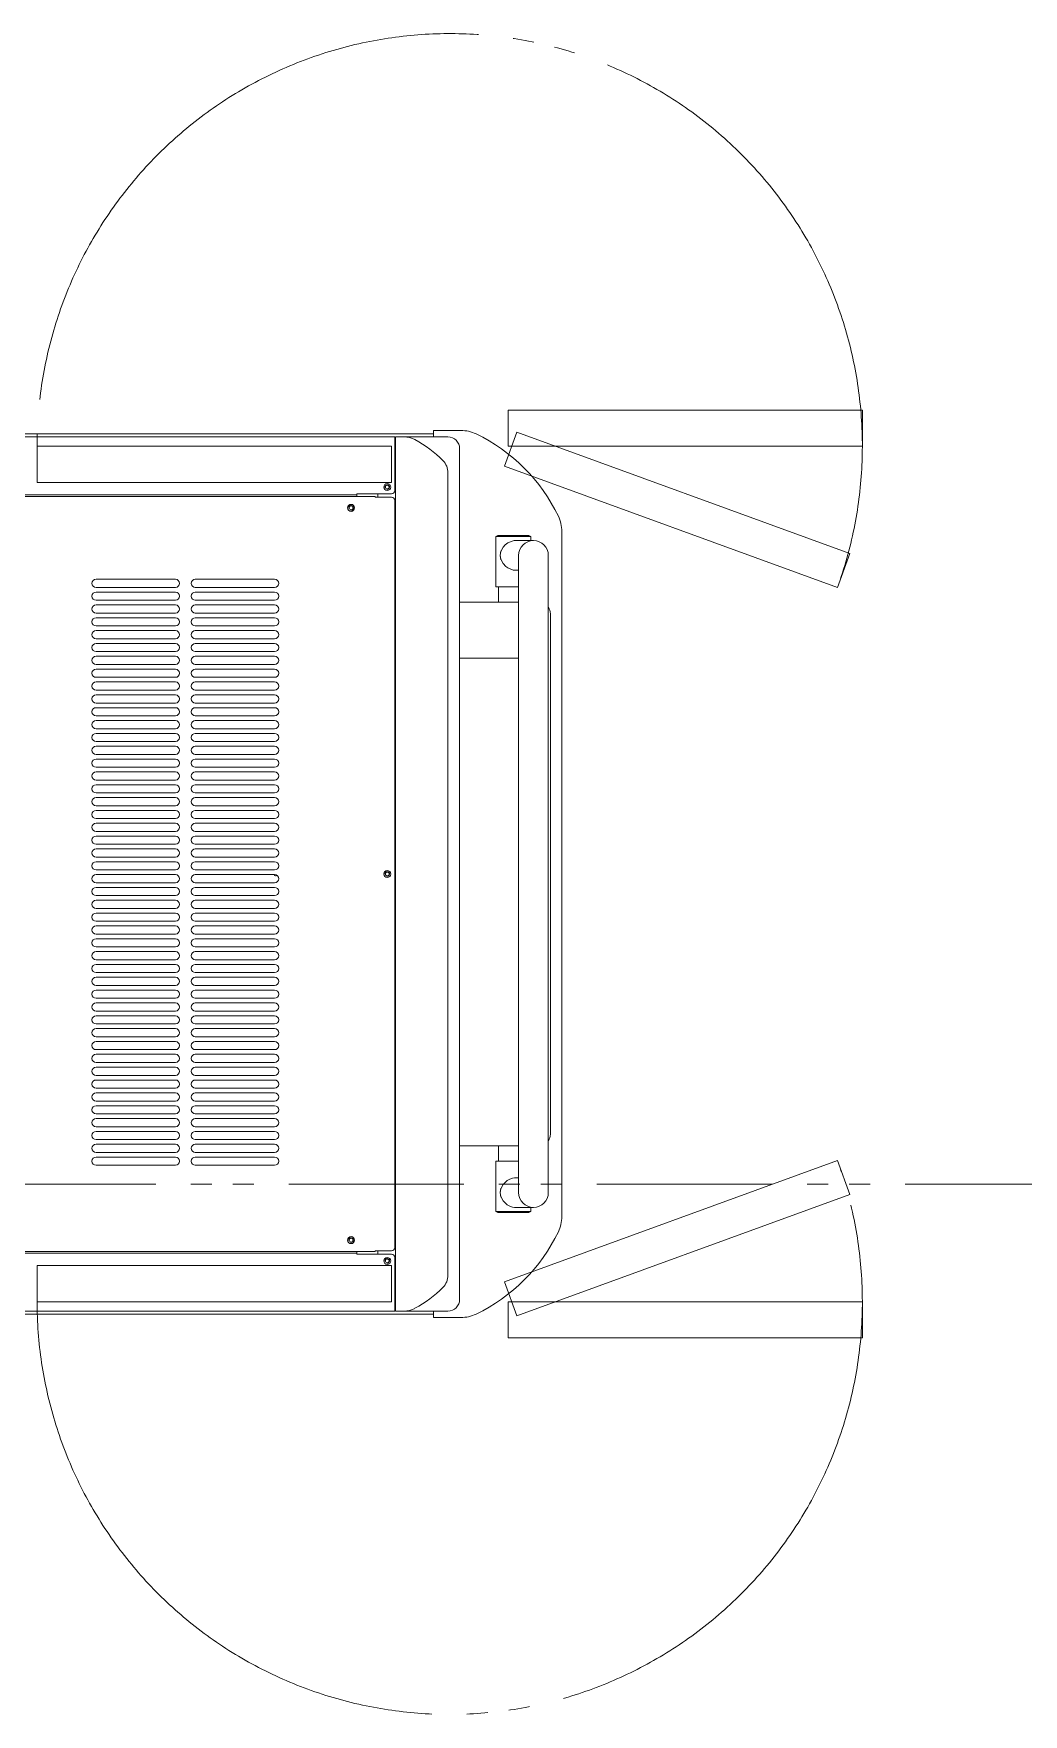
# Model space of a CAD drawing. Units: millimetres at full size. Extents: x -12803 to 120774, y -9413 to 101127.
# Drawn here: x 107143 to 107991, y 11097 to 12537 of the extents above; entities that cross this region are included whole.
import ezdxf

# ---------------------------------------------------------------- set-up
doc = ezdxf.new("R2010")
doc.units = ezdxf.units.MM
doc.header["$LTSCALE"] = 30
doc.linetypes.add('DOUBLE_CHAIN1', pattern=[8.8, 5, -1, 0.6, -0.6, 0.6, -1])
doc.linetypes.add('LONG_DOUBLE_CHAIN', pattern=[21.8, 18, -1, 0.6, -0.6, 0.6, -1])
doc.layers.add('0-0_NoName', color=7, linetype='Continuous')
doc.layers.add('2-0_通芯', color=7, linetype='DOUBLE_CHAIN1', lineweight=15)
doc.layers.add('3-3_AIHO30-厨房機器', color=7, linetype='Continuous', lineweight=15)

# ---------------------------------------------------------------- blocks, each defined once
blk = doc.blocks.new('グループ部品-732')
at = {"layer": '2-0_通芯'}
blk.add_line((74361.66, 11551.41), (120774.36, 11551.41), dxfattribs=at)
at = {"layer": '3-3_AIHO30-厨房機器', "linetype": 'LONG_DOUBLE_CHAIN'}
for p, q in [((107549.54, 12214.52), (107549.54, 12183.52)), ((107853.04, 12214.52), (107549.54, 12214.52)), ((107853.04, 12214.52), (107853.04, 12183.52)), ((107146.04, 12183.52), (107449.54, 12183.52)), ((107146.04, 12152.52), (107146.04, 12183.52)), ((107449.54, 12152.52), (107449.54, 12183.52)), ((107557.12, 12195.55), (107546.52, 12166.42)), ((107853.04, 12183.52), (107549.54, 12183.52)), ((107842.32, 12091.75), (107557.12, 12195.55)), ((107831.72, 12062.62), (107546.52, 12166.42)), ((107146.04, 12152.52), (107449.54, 12152.52)), ((107842.32, 12091.75), (107831.72, 12062.62)), ((107831.72, 11571.43), (107546.52, 11467.62)), ((107842.32, 11542.3), (107831.72, 11571.43)), ((107842.32, 11542.3), (107557.12, 11438.49)), ((107146.04, 11481.52), (107449.54, 11481.52)), ((107146.04, 11481.52), (107146.04, 11450.52)), ((107449.54, 11481.52), (107449.54, 11450.52)), ((107557.12, 11438.49), (107546.52, 11467.62)), ((107146.04, 11450.52), (107449.54, 11450.52)), ((107549.54, 11419.52), (107549.54, 11450.52)), ((107853.04, 11450.52), (107549.54, 11450.52)), ((107853.04, 11419.52), (107853.04, 11450.52)), ((107853.04, 11419.52), (107549.54, 11419.52))]:
    blk.add_line(p, q, dxfattribs=at)
at = {"layer": '3-3_AIHO30-厨房機器'}
for p, q in [((107485.54, 12197.02), (107509.12, 12197.02)), ((107485.54, 12191.52), (107485.54, 12197.02)), ((107485.54, 12194.02), (106308.04, 12194.02)), ((107452.54, 12191.52), (106308.54, 12191.52)), ((107452.54, 12145.72), (107452.54, 12191.52)), ((107452.54, 12191.02), (107453.04, 12191.02)), ((107452.54, 12190.52), (107453.04, 12190.52)), ((107453.04, 12191.52), (107498.04, 12191.52)), ((107453.04, 11442.52), (107453.04, 12191.52)), ((107508.04, 11452.52), (107508.04, 12181.52)), ((107498.04, 12160.67), (107498.04, 11473.38)), ((106325.54, 12140.52), (107435.54, 12140.52)), ((107420.04, 12141.92), (106341.04, 12141.92)), ((107449.54, 12142.72), (107420.04, 12142.72)), ((107420.04, 12140.52), (107420.04, 12142.72)), ((107435.54, 12140.52), (107435.54, 12139.92)), ((107449.54, 12139.92), (107435.54, 12139.92)), ((107438.04, 12139.92), (107438.04, 12142.72)), ((107452.54, 12136.92), (107452.54, 11497.12)), ((107453.04, 12125.77), (107452.54, 12125.77)), ((107595.54, 12110.61), (107595.54, 11523.44)), ((107453.04, 12105.77), (107452.54, 12105.77)), ((107538.94, 12063.02), (107538.94, 12106.04)), ((107539.17, 12106.04), (107568.94, 12106.04)), ((107540.64, 12107.02), (107567.24, 12107.02)), ((107554.86, 12102.71), (107555.33, 12102.72)), ((107571.3, 12102.72), (107555.33, 12102.72)), ((107556.56, 12102.76), (107555.87, 12102.81)), ((107567.24, 12107.02), (107568.94, 12106.04)), ((107568.94, 12102.72), (107568.94, 12106.04)), ((107558.6, 11544.02), (107558.6, 12090.02)), ((107584, 11544.02), (107584, 12090.02)), ((107264.54, 12069.52), (107196.54, 12069.52)), ((107349.54, 12069.52), (107281.54, 12069.52)), ((107555.33, 12077.32), (107554.86, 12077.33)), ((107558.6, 12077.32), (107555.33, 12077.32)), ((107555.87, 12077.23), (107556.56, 12077.28)), ((107196.54, 12062.52), (107264.54, 12062.52)), ((107264.54, 12058.52), (107196.54, 12058.52)), ((107281.54, 12062.52), (107349.54, 12062.52)), ((107349.54, 12058.52), (107281.54, 12058.52)), ((107538.94, 12063.02), (107558.6, 12063.02)), ((107541.44, 12050.02), (107541.44, 12063.02)), ((107196.54, 12051.52), (107264.54, 12051.52)), ((107264.54, 12047.52), (107196.54, 12047.52)), ((107196.54, 12040.52), (107264.54, 12040.52)), ((107281.54, 12051.52), (107349.54, 12051.52)), ((107349.54, 12047.52), (107281.54, 12047.52)), ((107281.54, 12040.52), (107349.54, 12040.52)), ((107508.04, 12050.02), (107558.6, 12050.02)), ((107585.74, 12040.02), (107585.74, 11594.02)), ((107264.54, 12036.52), (107196.54, 12036.52)), ((107196.54, 12029.52), (107264.54, 12029.52)), ((107264.54, 12025.52), (107196.54, 12025.52)), ((107349.54, 12036.52), (107281.54, 12036.52)), ((107281.54, 12029.52), (107349.54, 12029.52)), ((107349.54, 12025.52), (107281.54, 12025.52)), ((107196.54, 12018.52), (107264.54, 12018.52)), ((107264.54, 12014.52), (107196.54, 12014.52)), ((107281.54, 12018.52), (107349.54, 12018.52)), ((107349.54, 12014.52), (107281.54, 12014.52)), ((107196.54, 12007.52), (107264.54, 12007.52)), ((107264.54, 12003.52), (107196.54, 12003.52)), ((107196.54, 11996.52), (107264.54, 11996.52)), ((107281.54, 12007.52), (107349.54, 12007.52)), ((107349.54, 12003.52), (107281.54, 12003.52)), ((107281.54, 11996.52), (107349.54, 11996.52)), ((107558.6, 12002.02), (107508.04, 12002.02)), ((107264.54, 11992.52), (107196.54, 11992.52)), ((107196.54, 11985.52), (107264.54, 11985.52)), ((107264.54, 11981.52), (107196.54, 11981.52)), ((107349.54, 11992.52), (107281.54, 11992.52)), ((107281.54, 11985.52), (107349.54, 11985.52)), ((107349.54, 11981.52), (107281.54, 11981.52)), ((107196.54, 11974.52), (107264.54, 11974.52)), ((107264.54, 11970.52), (107196.54, 11970.52)), ((107281.54, 11974.52), (107349.54, 11974.52)), ((107349.54, 11970.52), (107281.54, 11970.52)), ((107196.54, 11963.52), (107264.54, 11963.52)), ((107264.54, 11959.52), (107196.54, 11959.52)), ((107196.54, 11952.52), (107264.54, 11952.52)), ((107281.54, 11963.52), (107349.54, 11963.52)), ((107349.54, 11959.52), (107281.54, 11959.52)), ((107281.54, 11952.52), (107349.54, 11952.52)), ((107264.54, 11948.52), (107196.54, 11948.52)), ((107196.54, 11941.52), (107264.54, 11941.52)), ((107349.54, 11948.52), (107281.54, 11948.52)), ((107281.54, 11941.52), (107349.54, 11941.52)), ((107264.54, 11937.52), (107196.54, 11937.52)), ((107196.54, 11930.52), (107264.54, 11930.52)), ((107264.54, 11926.52), (107196.54, 11926.52)), ((107349.54, 11937.52), (107281.54, 11937.52)), ((107281.54, 11930.52), (107349.54, 11930.52)), ((107349.54, 11926.52), (107281.54, 11926.52)), ((107196.54, 11919.52), (107264.54, 11919.52)), ((107264.54, 11915.52), (107196.54, 11915.52)), ((107281.54, 11919.52), (107349.54, 11919.52)), ((107349.54, 11915.52), (107281.54, 11915.52)), ((107196.54, 11908.52), (107264.54, 11908.52)), ((107264.54, 11904.52), (107196.54, 11904.52)), ((107196.54, 11897.52), (107264.54, 11897.52)), ((107281.54, 11908.52), (107349.54, 11908.52)), ((107349.54, 11904.52), (107281.54, 11904.52)), ((107281.54, 11897.52), (107349.54, 11897.52)), ((107264.54, 11893.52), (107196.54, 11893.52)), ((107196.54, 11886.52), (107264.54, 11886.52)), ((107264.54, 11882.52), (107196.54, 11882.52)), ((107349.54, 11893.52), (107281.54, 11893.52)), ((107281.54, 11886.52), (107349.54, 11886.52)), ((107349.54, 11882.52), (107281.54, 11882.52)), ((107196.54, 11875.52), (107264.54, 11875.52)), ((107264.54, 11871.52), (107196.54, 11871.52)), ((107281.54, 11875.52), (107349.54, 11875.52)), ((107349.54, 11871.52), (107281.54, 11871.52)), ((107196.54, 11864.52), (107264.54, 11864.52)), ((107264.54, 11860.52), (107196.54, 11860.52)), ((107196.54, 11853.52), (107264.54, 11853.52)), ((107281.54, 11864.52), (107349.54, 11864.52)), ((107349.54, 11860.52), (107281.54, 11860.52)), ((107281.54, 11853.52), (107349.54, 11853.52)), ((107264.54, 11849.52), (107196.54, 11849.52)), ((107196.54, 11842.52), (107264.54, 11842.52)), ((107264.54, 11838.52), (107196.54, 11838.52)), ((107349.54, 11849.52), (107281.54, 11849.52)), ((107281.54, 11842.52), (107349.54, 11842.52)), ((107349.54, 11838.52), (107281.54, 11838.52)), ((107196.54, 11831.52), (107264.54, 11831.52)), ((107264.54, 11827.52), (107196.54, 11827.52)), ((107281.54, 11831.52), (107349.54, 11831.52)), ((107349.54, 11827.52), (107281.54, 11827.52)), ((107196.54, 11820.52), (107264.54, 11820.52)), ((107264.54, 11816.52), (107196.54, 11816.52)), ((107196.54, 11809.52), (107264.54, 11809.52)), ((107281.54, 11820.52), (107349.54, 11820.52)), ((107349.54, 11816.52), (107281.54, 11816.52)), ((107281.54, 11809.52), (107349.54, 11809.52)), ((107264.54, 11805.52), (107196.54, 11805.52)), ((107196.54, 11798.52), (107264.54, 11798.52)), ((107264.54, 11794.52), (107196.54, 11794.52)), ((107349.54, 11805.52), (107281.54, 11805.52)), ((107281.54, 11798.52), (107349.54, 11798.52)), ((107349.54, 11794.52), (107281.54, 11794.52)), ((107196.54, 11787.52), (107264.54, 11787.52)), ((107264.54, 11783.52), (107196.54, 11783.52)), ((107281.54, 11787.52), (107349.54, 11787.52)), ((107349.54, 11783.52), (107281.54, 11783.52)), ((107196.54, 11776.52), (107264.54, 11776.52)), ((107264.54, 11772.52), (107196.54, 11772.52)), ((107196.54, 11765.52), (107264.54, 11765.52)), ((107281.54, 11776.52), (107349.54, 11776.52)), ((107349.54, 11772.52), (107281.54, 11772.52)), ((107281.54, 11765.52), (107349.54, 11765.52)), ((107264.54, 11761.52), (107196.54, 11761.52)), ((107196.54, 11754.52), (107264.54, 11754.52)), ((107264.54, 11750.52), (107196.54, 11750.52)), ((107349.54, 11761.52), (107281.54, 11761.52)), ((107281.54, 11754.52), (107349.54, 11754.52)), ((107349.54, 11750.52), (107281.54, 11750.52)), ((107196.54, 11743.52), (107264.54, 11743.52)), ((107264.54, 11739.52), (107196.54, 11739.52)), ((107281.54, 11743.52), (107349.54, 11743.52)), ((107349.54, 11739.52), (107281.54, 11739.52)), ((107196.54, 11732.52), (107264.54, 11732.52)), ((107264.54, 11728.52), (107196.54, 11728.52)), ((107281.54, 11732.52), (107349.54, 11732.52)), ((107349.54, 11728.52), (107281.54, 11728.52)), ((107196.54, 11721.52), (107264.54, 11721.52)), ((107264.54, 11717.52), (107196.54, 11717.52)), ((107196.54, 11710.52), (107264.54, 11710.52)), ((107281.54, 11721.52), (107349.54, 11721.52)), ((107349.54, 11717.52), (107281.54, 11717.52)), ((107281.54, 11710.52), (107349.54, 11710.52)), ((107264.54, 11706.52), (107196.54, 11706.52)), ((107196.54, 11699.52), (107264.54, 11699.52)), ((107264.54, 11695.52), (107196.54, 11695.52)), ((107349.54, 11706.52), (107281.54, 11706.52)), ((107281.54, 11699.52), (107349.54, 11699.52)), ((107349.54, 11695.52), (107281.54, 11695.52)), ((107196.54, 11688.52), (107264.54, 11688.52)), ((107264.54, 11684.52), (107196.54, 11684.52)), ((107281.54, 11688.52), (107349.54, 11688.52)), ((107349.54, 11684.52), (107281.54, 11684.52)), ((107196.54, 11677.52), (107264.54, 11677.52)), ((107264.54, 11673.52), (107196.54, 11673.52)), ((107196.54, 11666.52), (107264.54, 11666.52)), ((107281.54, 11677.52), (107349.54, 11677.52)), ((107349.54, 11673.52), (107281.54, 11673.52)), ((107281.54, 11666.52), (107349.54, 11666.52)), ((107264.54, 11662.52), (107196.54, 11662.52)), ((107196.54, 11655.52), (107264.54, 11655.52)), ((107264.54, 11651.52), (107196.54, 11651.52)), ((107349.54, 11662.52), (107281.54, 11662.52)), ((107281.54, 11655.52), (107349.54, 11655.52)), ((107349.54, 11651.52), (107281.54, 11651.52)), ((107196.54, 11644.52), (107264.54, 11644.52)), ((107264.54, 11640.52), (107196.54, 11640.52)), ((107281.54, 11644.52), (107349.54, 11644.52)), ((107349.54, 11640.52), (107281.54, 11640.52)), ((107196.54, 11633.52), (107264.54, 11633.52)), ((107264.54, 11629.52), (107196.54, 11629.52)), ((107196.54, 11622.52), (107264.54, 11622.52)), ((107281.54, 11633.52), (107349.54, 11633.52)), ((107349.54, 11629.52), (107281.54, 11629.52)), ((107281.54, 11622.52), (107349.54, 11622.52)), ((107264.54, 11618.52), (107196.54, 11618.52)), ((107196.54, 11611.52), (107264.54, 11611.52)), ((107264.54, 11607.52), (107196.54, 11607.52)), ((107349.54, 11618.52), (107281.54, 11618.52)), ((107281.54, 11611.52), (107349.54, 11611.52)), ((107349.54, 11607.52), (107281.54, 11607.52)), ((107196.54, 11600.52), (107264.54, 11600.52)), ((107264.54, 11596.52), (107196.54, 11596.52)), ((107281.54, 11600.52), (107349.54, 11600.52)), ((107349.54, 11596.52), (107281.54, 11596.52)), ((107196.54, 11589.52), (107264.54, 11589.52)), ((107264.54, 11585.52), (107196.54, 11585.52)), ((107196.54, 11578.52), (107264.54, 11578.52)), ((107281.54, 11589.52), (107349.54, 11589.52)), ((107349.54, 11585.52), (107281.54, 11585.52)), ((107281.54, 11578.52), (107349.54, 11578.52)), ((107558.6, 11584.02), (107508.04, 11584.02)), ((107541.44, 11584.02), (107541.44, 11571.02)), ((107264.54, 11574.52), (107196.54, 11574.52)), ((107196.54, 11567.52), (107264.54, 11567.52)), ((107349.54, 11574.52), (107281.54, 11574.52)), ((107281.54, 11567.52), (107349.54, 11567.52)), ((107538.94, 11571.02), (107558.6, 11571.02)), ((107538.94, 11571.02), (107538.94, 11528)), ((107555.33, 11556.72), (107554.9, 11556.72)), ((107555.33, 11556.72), (107558.6, 11556.72)), ((107556.56, 11556.76), (107555.85, 11556.81)), ((107453.04, 11528.27), (107452.54, 11528.27)), ((107568.94, 11528), (107538.94, 11528)), ((107540.64, 11527.02), (107538.94, 11528)), ((107567.24, 11527.02), (107540.64, 11527.02)), ((107554.9, 11531.33), (107555.33, 11531.32)), ((107555.33, 11531.32), (107571.3, 11531.32)), ((107555.85, 11531.23), (107556.56, 11531.28)), ((107567.24, 11527.02), (107568.94, 11528)), ((107568.94, 11531.32), (107568.94, 11528)), ((107453.04, 11508.27), (107452.54, 11508.27)), ((106325.54, 11493.52), (107435.54, 11493.52)), ((106341.04, 11492.12), (107420.04, 11492.12)), ((107420.04, 11493.52), (107420.04, 11491.32)), ((107449.54, 11491.32), (107420.04, 11491.32)), ((107449.54, 11494.12), (107435.54, 11494.12)), ((107435.54, 11493.52), (107435.54, 11494.12)), ((107438.04, 11491.32), (107438.04, 11494.12)), ((107452.54, 11488.32), (107452.54, 11442.52)), ((106308.54, 11442.52), (107452.54, 11442.52)), ((106762.54, 11440.02), (107485.54, 11440.02)), ((107453.04, 11443.52), (107452.54, 11443.52)), ((107452.54, 11443.02), (107453.04, 11443.02)), ((107453.04, 11442.52), (107498.04, 11442.52)), ((107485.54, 11437.02), (107485.54, 11442.52)), ((107509.12, 11437.02), (107485.54, 11437.02))]:
    blk.add_line(p, q, dxfattribs=at)
for points in [[(107540.64, 12107.02), (107538.94, 12106.04), (107539.17, 12106.04)], [(107542.83, 12090.22), (107543.23, 12093.32), (107545.22, 12097.05), (107547.14, 12099.11), (107549.41, 12100.78), (107554, 12102.57), (107558.09, 12102.72)], [(107543.38, 12086.26), (107542.82, 12090.02), (107543.38, 12093.79)], [(107558.09, 12077.32), (107554, 12077.47), (107549.41, 12079.27), (107547.63, 12080.52), (107545.22, 12083), (107543.23, 12086.73), (107542.83, 12089.83)], [(107542.83, 11544.22), (107543.23, 11547.33), (107545.25, 11551.09), (107548.84, 11554.41), (107550.92, 11555.57), (107553.33, 11556.42), (107558.03, 11556.73)], [(107543.38, 11547.78), (107542.82, 11544.02), (107543.38, 11540.26)], [(107558.03, 11531.31), (107553.34, 11531.63), (107551.7, 11532.15), (107548.84, 11533.63), (107545.25, 11536.96), (107543.23, 11540.72), (107542.83, 11543.83)]]:
    blk.add_lwpolyline(points, dxfattribs=at)
for centre, radius in [((107446.04, 12148.52), 3), ((107446.04, 12148.52), 1.6), ((107415.04, 12130.72), 3), ((107415.04, 12130.72), 1.6), ((107446.04, 11817.02), 3), ((107446.04, 11817.02), 1.6), ((107415.04, 11503.32), 3), ((107415.04, 11503.32), 1.6), ((107446.04, 11485.52), 3), ((107446.04, 11485.52), 1.6)]:
    blk.add_circle(centre, radius, dxfattribs=at)
at = {"layer": '3-3_AIHO30-厨房機器', "linetype": 'LONG_DOUBLE_CHAIN'}
for centre, start, end in [((107499.54, 12183.52), 340, 180), ((107499.54, 11450.52), 180, 20)]:
    blk.add_arc(centre, 353.5, start, end, dxfattribs=at)
at = {"layer": '3-3_AIHO30-厨房機器'}
for centre, radius, start, end in [((107509.12, 12167.02), 30, 64.41604, 90), ((107460.3, 12171.52), 20, 61.76739, 90), ((107422.46, 12101.04), 100, 44.54657, 61.76742), ((107498.04, 12181.52), 10, 0, 90), ((107457.3, 12058.79), 150, 25.58396, 64.41604), ((107483.04, 12160.67), 15, 0, 44.54657), ((107446.04, 12148.52), 2, 255, 195), ((107449.54, 12145.72), 3, 270, 0), ((107449.54, 12136.92), 3, 0, 90), ((107415.04, 12130.72), 2, 255, 195), ((107565.54, 12110.61), 30, 0, 25.58396), ((107571.3, 12090.02), 12.7, 0, 180), ((107196.54, 12066.02), 3.5, 90, 270), ((107264.54, 12066.02), 3.5, 270, 90), ((107281.54, 12066.02), 3.5, 90, 270), ((107349.54, 12066.02), 3.5, 270, 90), ((107196.54, 12055.02), 3.5, 90, 270), ((107264.54, 12055.02), 3.5, 270, 90), ((107281.54, 12055.02), 3.5, 90, 270), ((107349.54, 12055.02), 3.5, 270, 90), ((107196.54, 12044.02), 3.5, 90, 270), ((107264.54, 12044.02), 3.5, 270, 90), ((107281.54, 12044.02), 3.5, 90, 270), ((107349.54, 12044.02), 3.5, 270, 90), ((107575.74, 12040.02), 10, 0, 34.14817), ((107196.54, 12033.02), 3.5, 90, 270), ((107196.54, 12022.02), 3.5, 90, 270), ((107264.54, 12033.02), 3.5, 270, 90), ((107264.54, 12022.02), 3.5, 270, 90), ((107281.54, 12033.02), 3.5, 90, 270), ((107281.54, 12022.02), 3.5, 90, 270), ((107349.54, 12033.02), 3.5, 270, 90), ((107349.54, 12022.02), 3.5, 270, 90), ((107196.54, 12011.02), 3.5, 90, 270), ((107264.54, 12011.02), 3.5, 270, 90), ((107281.54, 12011.02), 3.5, 90, 270), ((107349.54, 12011.02), 3.5, 270, 90), ((107196.54, 12000.02), 3.5, 90, 270), ((107264.54, 12000.02), 3.5, 270, 90), ((107281.54, 12000.02), 3.5, 90, 270), ((107349.54, 12000.02), 3.5, 270, 90), ((107196.54, 11989.02), 3.5, 90, 270), ((107196.54, 11978.02), 3.5, 90, 270), ((107264.54, 11989.02), 3.5, 270, 90), ((107264.54, 11978.02), 3.5, 270, 90), ((107281.54, 11989.02), 3.5, 90, 270), ((107281.54, 11978.02), 3.5, 90, 270), ((107349.54, 11989.02), 3.5, 270, 90), ((107349.54, 11978.02), 3.5, 270, 90), ((107196.54, 11967.02), 3.5, 90, 270), ((107264.54, 11967.02), 3.5, 270, 90), ((107281.54, 11967.02), 3.5, 90, 270), ((107349.54, 11967.02), 3.5, 270, 90), ((107196.54, 11956.02), 3.5, 90, 270), ((107264.54, 11956.02), 3.5, 270, 90), ((107281.54, 11956.02), 3.5, 90, 270), ((107349.54, 11956.02), 3.5, 270, 90), ((107196.54, 11945.02), 3.5, 90, 270), ((107264.54, 11945.02), 3.5, 270, 90), ((107281.54, 11945.02), 3.5, 90, 270), ((107349.54, 11945.02), 3.5, 270, 90), ((107196.54, 11934.02), 3.5, 90, 270), ((107196.54, 11923.02), 3.5, 90, 270), ((107264.54, 11934.02), 3.5, 270, 90), ((107264.54, 11923.02), 3.5, 270, 90), ((107281.54, 11934.02), 3.5, 90, 270), ((107281.54, 11923.02), 3.5, 90, 270), ((107349.54, 11934.02), 3.5, 270, 90), ((107349.54, 11923.02), 3.5, 270, 90), ((107196.54, 11912.02), 3.5, 90, 270), ((107264.54, 11912.02), 3.5, 270, 90), ((107281.54, 11912.02), 3.5, 90, 270), ((107349.54, 11912.02), 3.5, 270, 90), ((107196.54, 11901.02), 3.5, 90, 270), ((107264.54, 11901.02), 3.5, 270, 90), ((107281.54, 11901.02), 3.5, 90, 270), ((107349.54, 11901.02), 3.5, 270, 90), ((107196.54, 11890.02), 3.5, 90, 270), ((107196.54, 11879.02), 3.5, 90, 270), ((107264.54, 11890.02), 3.5, 270, 90), ((107264.54, 11879.02), 3.5, 270, 90), ((107281.54, 11890.02), 3.5, 90, 270), ((107281.54, 11879.02), 3.5, 90, 270), ((107349.54, 11890.02), 3.5, 270, 90), ((107349.54, 11879.02), 3.5, 270, 90), ((107196.54, 11868.02), 3.5, 90, 270), ((107264.54, 11868.02), 3.5, 270, 90), ((107281.54, 11868.02), 3.5, 90, 270), ((107349.54, 11868.02), 3.5, 270, 90), ((107196.54, 11857.02), 3.5, 90, 270), ((107264.54, 11857.02), 3.5, 270, 90), ((107281.54, 11857.02), 3.5, 90, 270), ((107349.54, 11857.02), 3.5, 270, 90), ((107196.54, 11846.02), 3.5, 90, 270), ((107196.54, 11835.02), 3.5, 90, 270), ((107264.54, 11846.02), 3.5, 270, 90), ((107264.54, 11835.02), 3.5, 270, 90), ((107281.54, 11846.02), 3.5, 90, 270), ((107281.54, 11835.02), 3.5, 90, 270), ((107349.54, 11846.02), 3.5, 270, 90), ((107349.54, 11835.02), 3.5, 270, 90), ((107196.54, 11824.02), 3.5, 90, 270), ((107264.54, 11824.02), 3.5, 270, 90), ((107281.54, 11824.02), 3.5, 90, 270), ((107349.54, 11824.02), 3.5, 270, 90), ((107196.54, 11813.02), 3.5, 90, 270), ((107264.54, 11813.02), 3.5, 270, 90), ((107281.54, 11813.02), 3.5, 90, 270), ((107350.54, 11817.02), 1.6, 198.2154, 312.24443), ((107349.54, 11813.02), 3.5, 270, 90), ((107446.04, 11817.02), 2, 255, 195), ((107196.54, 11802.02), 3.5, 90, 270), ((107196.54, 11791.02), 3.5, 90, 270), ((107264.54, 11802.02), 3.5, 270, 90), ((107264.54, 11791.02), 3.5, 270, 90), ((107281.54, 11802.02), 3.5, 90, 270), ((107281.54, 11791.02), 3.5, 90, 270), ((107349.54, 11802.02), 3.5, 270, 90), ((107349.54, 11791.02), 3.5, 270, 90), ((107196.54, 11780.02), 3.5, 90, 270), ((107264.54, 11780.02), 3.5, 270, 90), ((107281.54, 11780.02), 3.5, 90, 270), ((107349.54, 11780.02), 3.5, 270, 90), ((107196.54, 11769.02), 3.5, 90, 270), ((107264.54, 11769.02), 3.5, 270, 90), ((107281.54, 11769.02), 3.5, 90, 270), ((107349.54, 11769.02), 3.5, 270, 90), ((107196.54, 11758.02), 3.5, 90, 270), ((107196.54, 11747.02), 3.5, 90, 270), ((107264.54, 11758.02), 3.5, 270, 90), ((107264.54, 11747.02), 3.5, 270, 90), ((107281.54, 11758.02), 3.5, 90, 270), ((107281.54, 11747.02), 3.5, 90, 270), ((107349.54, 11758.02), 3.5, 270, 90), ((107349.54, 11747.02), 3.5, 270, 90), ((107196.54, 11736.02), 3.5, 90, 270), ((107264.54, 11736.02), 3.5, 270, 90), ((107281.54, 11736.02), 3.5, 90, 270), ((107349.54, 11736.02), 3.5, 270, 90), ((107196.54, 11725.02), 3.5, 90, 270), ((107264.54, 11725.02), 3.5, 270, 90), ((107281.54, 11725.02), 3.5, 90, 270), ((107349.54, 11725.02), 3.5, 270, 90), ((107196.54, 11714.02), 3.5, 90, 270), ((107264.54, 11714.02), 3.5, 270, 90), ((107281.54, 11714.02), 3.5, 90, 270), ((107349.54, 11714.02), 3.5, 270, 90), ((107196.54, 11703.02), 3.5, 90, 270), ((107196.54, 11692.02), 3.5, 90, 270), ((107264.54, 11703.02), 3.5, 270, 90), ((107264.54, 11692.02), 3.5, 270, 90), ((107281.54, 11703.02), 3.5, 90, 270), ((107281.54, 11692.02), 3.5, 90, 270), ((107349.54, 11703.02), 3.5, 270, 90), ((107349.54, 11692.02), 3.5, 270, 90), ((107196.54, 11681.02), 3.5, 90, 270), ((107264.54, 11681.02), 3.5, 270, 90), ((107281.54, 11681.02), 3.5, 90, 270), ((107349.54, 11681.02), 3.5, 270, 90), ((107196.54, 11670.02), 3.5, 90, 270), ((107264.54, 11670.02), 3.5, 270, 90), ((107281.54, 11670.02), 3.5, 90, 270), ((107349.54, 11670.02), 3.5, 270, 90), ((107196.54, 11659.02), 3.5, 90, 270), ((107196.54, 11648.02), 3.5, 90, 270), ((107264.54, 11659.02), 3.5, 270, 90), ((107264.54, 11648.02), 3.5, 270, 90), ((107281.54, 11659.02), 3.5, 90, 270), ((107281.54, 11648.02), 3.5, 90, 270), ((107349.54, 11659.02), 3.5, 270, 90), ((107349.54, 11648.02), 3.5, 270, 90), ((107196.54, 11637.02), 3.5, 90, 270), ((107264.54, 11637.02), 3.5, 270, 90), ((107281.54, 11637.02), 3.5, 90, 270), ((107349.54, 11637.02), 3.5, 270, 90), ((107196.54, 11626.02), 3.5, 90, 270), ((107264.54, 11626.02), 3.5, 270, 90), ((107281.54, 11626.02), 3.5, 90, 270), ((107349.54, 11626.02), 3.5, 270, 90), ((107196.54, 11615.02), 3.5, 90, 270), ((107196.54, 11604.02), 3.5, 90, 270), ((107264.54, 11615.02), 3.5, 270, 90), ((107264.54, 11604.02), 3.5, 270, 90), ((107281.54, 11615.02), 3.5, 90, 270), ((107281.54, 11604.02), 3.5, 90, 270), ((107349.54, 11615.02), 3.5, 270, 90), ((107349.54, 11604.02), 3.5, 270, 90), ((107196.54, 11593.02), 3.5, 90, 270), ((107264.54, 11593.02), 3.5, 270, 90), ((107281.54, 11593.02), 3.5, 90, 270), ((107349.54, 11593.02), 3.5, 270, 90), ((107575.74, 11594.02), 10, 325.85183, 0), ((107196.54, 11582.02), 3.5, 90, 270), ((107264.54, 11582.02), 3.5, 270, 90), ((107281.54, 11582.02), 3.5, 90, 270), ((107349.54, 11582.02), 3.5, 270, 90), ((107196.54, 11571.02), 3.5, 90, 270), ((107264.54, 11571.02), 3.5, 270, 90), ((107281.54, 11571.02), 3.5, 90, 270), ((107349.54, 11571.02), 3.5, 270, 90), ((107571.3, 11544.02), 12.7, 180, 0), ((107565.54, 11523.44), 30, 334.41604, 0), ((107457.3, 11575.26), 150, 295.58396, 334.41597), ((107415.04, 11503.32), 2, 255, 195), ((107449.54, 11497.12), 3, 270, 0), ((107449.54, 11488.32), 3, 0, 90), ((107446.04, 11485.52), 2, 255, 195), ((107422.46, 11533.01), 100, 298.23261, 315.45343), ((107483.04, 11473.38), 15, 315.45343, 0), ((107498.04, 11452.52), 10, 270, 0), ((107460.3, 11462.52), 20, 270, 298.23245), ((107509.12, 11467.02), 30, 270, 295.58396)]:
    blk.add_arc(centre, radius, start, end, dxfattribs=at)
blk = doc.blocks.new('グループ部品-763')
at = {"layer": '3-3_AIHO30-厨房機器', "linetype": 'LONG_DOUBLE_CHAIN'}
for p, q in [((107549.54, 12214.52), (107549.54, 12183.52)), ((107853.04, 12214.52), (107549.54, 12214.52)), ((107853.04, 12214.52), (107853.04, 12183.52)), ((107146.04, 12183.52), (107449.54, 12183.52)), ((107146.04, 12152.52), (107146.04, 12183.52)), ((107449.54, 12152.52), (107449.54, 12183.52)), ((107557.12, 12195.55), (107546.52, 12166.42)), ((107853.04, 12183.52), (107549.54, 12183.52)), ((107842.32, 12091.75), (107557.12, 12195.55)), ((107831.72, 12062.62), (107546.52, 12166.42)), ((107146.04, 12152.52), (107449.54, 12152.52)), ((107842.32, 12091.75), (107831.72, 12062.62)), ((107831.72, 11571.43), (107546.52, 11467.62)), ((107842.32, 11542.3), (107831.72, 11571.43)), ((107842.32, 11542.3), (107557.12, 11438.49)), ((107146.04, 11481.52), (107449.54, 11481.52)), ((107146.04, 11481.52), (107146.04, 11450.52)), ((107449.54, 11481.52), (107449.54, 11450.52)), ((107557.12, 11438.49), (107546.52, 11467.62)), ((107146.04, 11450.52), (107449.54, 11450.52)), ((107549.54, 11419.52), (107549.54, 11450.52)), ((107853.04, 11450.52), (107549.54, 11450.52)), ((107853.04, 11419.52), (107853.04, 11450.52)), ((107853.04, 11419.52), (107549.54, 11419.52))]:
    blk.add_line(p, q, dxfattribs=at)
at = {"layer": '3-3_AIHO30-厨房機器'}
for p, q in [((107485.54, 12197.02), (107509.12, 12197.02)), ((107485.54, 12191.52), (107485.54, 12197.02)), ((107485.54, 12194.02), (106308.04, 12194.02)), ((107452.54, 12191.52), (106308.54, 12191.52)), ((107452.54, 12145.72), (107452.54, 12191.52)), ((107452.54, 12191.02), (107453.04, 12191.02)), ((107452.54, 12190.52), (107453.04, 12190.52)), ((107453.04, 12191.52), (107498.04, 12191.52)), ((107453.04, 11442.52), (107453.04, 12191.52)), ((107508.04, 11452.52), (107508.04, 12181.52)), ((107498.04, 12160.67), (107498.04, 11473.38)), ((106325.54, 12140.52), (107435.54, 12140.52)), ((107420.04, 12141.92), (106341.04, 12141.92)), ((107449.54, 12142.72), (107420.04, 12142.72)), ((107420.04, 12140.52), (107420.04, 12142.72)), ((107435.54, 12140.52), (107435.54, 12139.92)), ((107449.54, 12139.92), (107435.54, 12139.92)), ((107438.04, 12139.92), (107438.04, 12142.72)), ((107452.54, 12136.92), (107452.54, 11497.12)), ((107453.04, 12125.77), (107452.54, 12125.77)), ((107595.54, 12110.61), (107595.54, 11523.44)), ((107453.04, 12105.77), (107452.54, 12105.77)), ((107538.94, 12063.02), (107538.94, 12106.04)), ((107539.17, 12106.04), (107568.94, 12106.04)), ((107540.64, 12107.02), (107567.24, 12107.02)), ((107554.86, 12102.71), (107555.33, 12102.72)), ((107571.3, 12102.72), (107555.33, 12102.72)), ((107556.56, 12102.76), (107555.87, 12102.81)), ((107567.24, 12107.02), (107568.94, 12106.04)), ((107568.94, 12102.72), (107568.94, 12106.04)), ((107558.6, 11544.02), (107558.6, 12090.02)), ((107584, 11544.02), (107584, 12090.02)), ((107264.54, 12069.52), (107196.54, 12069.52)), ((107349.54, 12069.52), (107281.54, 12069.52)), ((107555.33, 12077.32), (107554.86, 12077.33)), ((107558.6, 12077.32), (107555.33, 12077.32)), ((107555.87, 12077.23), (107556.56, 12077.28)), ((107196.54, 12062.52), (107264.54, 12062.52)), ((107264.54, 12058.52), (107196.54, 12058.52)), ((107281.54, 12062.52), (107349.54, 12062.52)), ((107349.54, 12058.52), (107281.54, 12058.52)), ((107538.94, 12063.02), (107558.6, 12063.02)), ((107541.44, 12050.02), (107541.44, 12063.02)), ((107196.54, 12051.52), (107264.54, 12051.52)), ((107264.54, 12047.52), (107196.54, 12047.52)), ((107196.54, 12040.52), (107264.54, 12040.52)), ((107281.54, 12051.52), (107349.54, 12051.52)), ((107349.54, 12047.52), (107281.54, 12047.52)), ((107281.54, 12040.52), (107349.54, 12040.52)), ((107508.04, 12050.02), (107558.6, 12050.02)), ((107585.74, 12040.02), (107585.74, 11594.02)), ((107264.54, 12036.52), (107196.54, 12036.52)), ((107196.54, 12029.52), (107264.54, 12029.52)), ((107264.54, 12025.52), (107196.54, 12025.52)), ((107349.54, 12036.52), (107281.54, 12036.52)), ((107281.54, 12029.52), (107349.54, 12029.52)), ((107349.54, 12025.52), (107281.54, 12025.52)), ((107196.54, 12018.52), (107264.54, 12018.52)), ((107264.54, 12014.52), (107196.54, 12014.52)), ((107281.54, 12018.52), (107349.54, 12018.52)), ((107349.54, 12014.52), (107281.54, 12014.52)), ((107196.54, 12007.52), (107264.54, 12007.52)), ((107264.54, 12003.52), (107196.54, 12003.52)), ((107196.54, 11996.52), (107264.54, 11996.52)), ((107281.54, 12007.52), (107349.54, 12007.52)), ((107349.54, 12003.52), (107281.54, 12003.52)), ((107281.54, 11996.52), (107349.54, 11996.52)), ((107558.6, 12002.02), (107508.04, 12002.02)), ((107264.54, 11992.52), (107196.54, 11992.52)), ((107196.54, 11985.52), (107264.54, 11985.52)), ((107264.54, 11981.52), (107196.54, 11981.52)), ((107349.54, 11992.52), (107281.54, 11992.52)), ((107281.54, 11985.52), (107349.54, 11985.52)), ((107349.54, 11981.52), (107281.54, 11981.52)), ((107196.54, 11974.52), (107264.54, 11974.52)), ((107264.54, 11970.52), (107196.54, 11970.52)), ((107281.54, 11974.52), (107349.54, 11974.52)), ((107349.54, 11970.52), (107281.54, 11970.52)), ((107196.54, 11963.52), (107264.54, 11963.52)), ((107264.54, 11959.52), (107196.54, 11959.52)), ((107196.54, 11952.52), (107264.54, 11952.52)), ((107281.54, 11963.52), (107349.54, 11963.52)), ((107349.54, 11959.52), (107281.54, 11959.52)), ((107281.54, 11952.52), (107349.54, 11952.52)), ((107264.54, 11948.52), (107196.54, 11948.52)), ((107196.54, 11941.52), (107264.54, 11941.52)), ((107349.54, 11948.52), (107281.54, 11948.52)), ((107281.54, 11941.52), (107349.54, 11941.52)), ((107264.54, 11937.52), (107196.54, 11937.52)), ((107196.54, 11930.52), (107264.54, 11930.52)), ((107264.54, 11926.52), (107196.54, 11926.52)), ((107349.54, 11937.52), (107281.54, 11937.52)), ((107281.54, 11930.52), (107349.54, 11930.52)), ((107349.54, 11926.52), (107281.54, 11926.52)), ((107196.54, 11919.52), (107264.54, 11919.52)), ((107264.54, 11915.52), (107196.54, 11915.52)), ((107281.54, 11919.52), (107349.54, 11919.52)), ((107349.54, 11915.52), (107281.54, 11915.52)), ((107196.54, 11908.52), (107264.54, 11908.52)), ((107264.54, 11904.52), (107196.54, 11904.52)), ((107196.54, 11897.52), (107264.54, 11897.52)), ((107281.54, 11908.52), (107349.54, 11908.52)), ((107349.54, 11904.52), (107281.54, 11904.52)), ((107281.54, 11897.52), (107349.54, 11897.52)), ((107264.54, 11893.52), (107196.54, 11893.52)), ((107196.54, 11886.52), (107264.54, 11886.52)), ((107264.54, 11882.52), (107196.54, 11882.52)), ((107349.54, 11893.52), (107281.54, 11893.52)), ((107281.54, 11886.52), (107349.54, 11886.52)), ((107349.54, 11882.52), (107281.54, 11882.52)), ((107196.54, 11875.52), (107264.54, 11875.52)), ((107264.54, 11871.52), (107196.54, 11871.52)), ((107281.54, 11875.52), (107349.54, 11875.52)), ((107349.54, 11871.52), (107281.54, 11871.52)), ((107196.54, 11864.52), (107264.54, 11864.52)), ((107264.54, 11860.52), (107196.54, 11860.52)), ((107196.54, 11853.52), (107264.54, 11853.52)), ((107281.54, 11864.52), (107349.54, 11864.52)), ((107349.54, 11860.52), (107281.54, 11860.52)), ((107281.54, 11853.52), (107349.54, 11853.52)), ((107264.54, 11849.52), (107196.54, 11849.52)), ((107196.54, 11842.52), (107264.54, 11842.52)), ((107264.54, 11838.52), (107196.54, 11838.52)), ((107349.54, 11849.52), (107281.54, 11849.52)), ((107281.54, 11842.52), (107349.54, 11842.52)), ((107349.54, 11838.52), (107281.54, 11838.52)), ((107196.54, 11831.52), (107264.54, 11831.52)), ((107264.54, 11827.52), (107196.54, 11827.52)), ((107281.54, 11831.52), (107349.54, 11831.52)), ((107349.54, 11827.52), (107281.54, 11827.52)), ((107196.54, 11820.52), (107264.54, 11820.52)), ((107264.54, 11816.52), (107196.54, 11816.52)), ((107196.54, 11809.52), (107264.54, 11809.52)), ((107281.54, 11820.52), (107349.54, 11820.52)), ((107349.54, 11816.52), (107281.54, 11816.52)), ((107281.54, 11809.52), (107349.54, 11809.52)), ((107264.54, 11805.52), (107196.54, 11805.52)), ((107196.54, 11798.52), (107264.54, 11798.52)), ((107264.54, 11794.52), (107196.54, 11794.52)), ((107349.54, 11805.52), (107281.54, 11805.52)), ((107281.54, 11798.52), (107349.54, 11798.52)), ((107349.54, 11794.52), (107281.54, 11794.52)), ((107196.54, 11787.52), (107264.54, 11787.52)), ((107264.54, 11783.52), (107196.54, 11783.52)), ((107281.54, 11787.52), (107349.54, 11787.52)), ((107349.54, 11783.52), (107281.54, 11783.52)), ((107196.54, 11776.52), (107264.54, 11776.52)), ((107264.54, 11772.52), (107196.54, 11772.52)), ((107196.54, 11765.52), (107264.54, 11765.52)), ((107281.54, 11776.52), (107349.54, 11776.52)), ((107349.54, 11772.52), (107281.54, 11772.52)), ((107281.54, 11765.52), (107349.54, 11765.52)), ((107264.54, 11761.52), (107196.54, 11761.52)), ((107196.54, 11754.52), (107264.54, 11754.52)), ((107264.54, 11750.52), (107196.54, 11750.52)), ((107349.54, 11761.52), (107281.54, 11761.52)), ((107281.54, 11754.52), (107349.54, 11754.52)), ((107349.54, 11750.52), (107281.54, 11750.52)), ((107196.54, 11743.52), (107264.54, 11743.52)), ((107264.54, 11739.52), (107196.54, 11739.52)), ((107281.54, 11743.52), (107349.54, 11743.52)), ((107349.54, 11739.52), (107281.54, 11739.52)), ((107196.54, 11732.52), (107264.54, 11732.52)), ((107264.54, 11728.52), (107196.54, 11728.52)), ((107281.54, 11732.52), (107349.54, 11732.52)), ((107349.54, 11728.52), (107281.54, 11728.52)), ((107196.54, 11721.52), (107264.54, 11721.52)), ((107264.54, 11717.52), (107196.54, 11717.52)), ((107196.54, 11710.52), (107264.54, 11710.52)), ((107281.54, 11721.52), (107349.54, 11721.52)), ((107349.54, 11717.52), (107281.54, 11717.52)), ((107281.54, 11710.52), (107349.54, 11710.52)), ((107264.54, 11706.52), (107196.54, 11706.52)), ((107196.54, 11699.52), (107264.54, 11699.52)), ((107264.54, 11695.52), (107196.54, 11695.52)), ((107349.54, 11706.52), (107281.54, 11706.52)), ((107281.54, 11699.52), (107349.54, 11699.52)), ((107349.54, 11695.52), (107281.54, 11695.52)), ((107196.54, 11688.52), (107264.54, 11688.52)), ((107264.54, 11684.52), (107196.54, 11684.52)), ((107281.54, 11688.52), (107349.54, 11688.52)), ((107349.54, 11684.52), (107281.54, 11684.52)), ((107196.54, 11677.52), (107264.54, 11677.52)), ((107264.54, 11673.52), (107196.54, 11673.52)), ((107196.54, 11666.52), (107264.54, 11666.52)), ((107281.54, 11677.52), (107349.54, 11677.52)), ((107349.54, 11673.52), (107281.54, 11673.52)), ((107281.54, 11666.52), (107349.54, 11666.52)), ((107264.54, 11662.52), (107196.54, 11662.52)), ((107196.54, 11655.52), (107264.54, 11655.52)), ((107264.54, 11651.52), (107196.54, 11651.52)), ((107349.54, 11662.52), (107281.54, 11662.52)), ((107281.54, 11655.52), (107349.54, 11655.52)), ((107349.54, 11651.52), (107281.54, 11651.52)), ((107196.54, 11644.52), (107264.54, 11644.52)), ((107264.54, 11640.52), (107196.54, 11640.52)), ((107281.54, 11644.52), (107349.54, 11644.52)), ((107349.54, 11640.52), (107281.54, 11640.52)), ((107196.54, 11633.52), (107264.54, 11633.52)), ((107264.54, 11629.52), (107196.54, 11629.52)), ((107196.54, 11622.52), (107264.54, 11622.52)), ((107281.54, 11633.52), (107349.54, 11633.52)), ((107349.54, 11629.52), (107281.54, 11629.52)), ((107281.54, 11622.52), (107349.54, 11622.52)), ((107264.54, 11618.52), (107196.54, 11618.52)), ((107196.54, 11611.52), (107264.54, 11611.52)), ((107264.54, 11607.52), (107196.54, 11607.52)), ((107349.54, 11618.52), (107281.54, 11618.52)), ((107281.54, 11611.52), (107349.54, 11611.52)), ((107349.54, 11607.52), (107281.54, 11607.52)), ((107196.54, 11600.52), (107264.54, 11600.52)), ((107264.54, 11596.52), (107196.54, 11596.52)), ((107281.54, 11600.52), (107349.54, 11600.52)), ((107349.54, 11596.52), (107281.54, 11596.52)), ((107196.54, 11589.52), (107264.54, 11589.52)), ((107264.54, 11585.52), (107196.54, 11585.52)), ((107196.54, 11578.52), (107264.54, 11578.52)), ((107281.54, 11589.52), (107349.54, 11589.52)), ((107349.54, 11585.52), (107281.54, 11585.52)), ((107281.54, 11578.52), (107349.54, 11578.52)), ((107558.6, 11584.02), (107508.04, 11584.02)), ((107541.44, 11584.02), (107541.44, 11571.02)), ((107264.54, 11574.52), (107196.54, 11574.52)), ((107196.54, 11567.52), (107264.54, 11567.52)), ((107349.54, 11574.52), (107281.54, 11574.52)), ((107281.54, 11567.52), (107349.54, 11567.52)), ((107538.94, 11571.02), (107558.6, 11571.02)), ((107538.94, 11571.02), (107538.94, 11528)), ((107555.33, 11556.72), (107554.9, 11556.72)), ((107555.33, 11556.72), (107558.6, 11556.72)), ((107556.56, 11556.76), (107555.85, 11556.81)), ((107453.04, 11528.27), (107452.54, 11528.27)), ((107568.94, 11528), (107538.94, 11528)), ((107540.64, 11527.02), (107538.94, 11528)), ((107567.24, 11527.02), (107540.64, 11527.02)), ((107554.9, 11531.33), (107555.33, 11531.32)), ((107555.33, 11531.32), (107571.3, 11531.32)), ((107555.85, 11531.23), (107556.56, 11531.28)), ((107567.24, 11527.02), (107568.94, 11528)), ((107568.94, 11531.32), (107568.94, 11528)), ((107453.04, 11508.27), (107452.54, 11508.27)), ((106325.54, 11493.52), (107435.54, 11493.52)), ((106341.04, 11492.12), (107420.04, 11492.12)), ((107420.04, 11493.52), (107420.04, 11491.32)), ((107449.54, 11491.32), (107420.04, 11491.32)), ((107449.54, 11494.12), (107435.54, 11494.12)), ((107435.54, 11493.52), (107435.54, 11494.12)), ((107438.04, 11491.32), (107438.04, 11494.12)), ((107452.54, 11488.32), (107452.54, 11442.52)), ((106308.54, 11442.52), (107452.54, 11442.52)), ((106762.54, 11440.02), (107485.54, 11440.02)), ((107453.04, 11443.52), (107452.54, 11443.52)), ((107452.54, 11443.02), (107453.04, 11443.02)), ((107453.04, 11442.52), (107498.04, 11442.52)), ((107485.54, 11437.02), (107485.54, 11442.52)), ((107509.12, 11437.02), (107485.54, 11437.02))]:
    blk.add_line(p, q, dxfattribs=at)
for points in [[(107540.64, 12107.02), (107538.94, 12106.04), (107539.17, 12106.04)], [(107542.83, 12090.22), (107543.23, 12093.32), (107545.22, 12097.05), (107547.14, 12099.11), (107549.41, 12100.78), (107554, 12102.57), (107558.09, 12102.72)], [(107543.38, 12086.26), (107542.82, 12090.02), (107543.38, 12093.79)], [(107558.09, 12077.32), (107554, 12077.47), (107549.41, 12079.27), (107547.63, 12080.52), (107545.22, 12083), (107543.23, 12086.73), (107542.83, 12089.83)], [(107542.83, 11544.22), (107543.23, 11547.33), (107545.25, 11551.09), (107548.84, 11554.41), (107550.92, 11555.57), (107553.33, 11556.42), (107558.03, 11556.73)], [(107543.38, 11547.78), (107542.82, 11544.02), (107543.38, 11540.26)], [(107558.03, 11531.31), (107553.34, 11531.63), (107551.7, 11532.15), (107548.84, 11533.63), (107545.25, 11536.96), (107543.23, 11540.72), (107542.83, 11543.83)]]:
    blk.add_lwpolyline(points, dxfattribs=at)
for centre, radius in [((107446.04, 12148.52), 3), ((107446.04, 12148.52), 1.6), ((107415.04, 12130.72), 3), ((107415.04, 12130.72), 1.6), ((107446.04, 11817.02), 3), ((107446.04, 11817.02), 1.6), ((107415.04, 11503.32), 3), ((107415.04, 11503.32), 1.6), ((107446.04, 11485.52), 3), ((107446.04, 11485.52), 1.6)]:
    blk.add_circle(centre, radius, dxfattribs=at)
at = {"layer": '3-3_AIHO30-厨房機器', "linetype": 'LONG_DOUBLE_CHAIN'}
for centre, start, end in [((107499.54, 12183.52), 340, 180), ((107499.54, 11450.52), 180, 20)]:
    blk.add_arc(centre, 353.5, start, end, dxfattribs=at)
at = {"layer": '3-3_AIHO30-厨房機器'}
for centre, radius, start, end in [((107509.12, 12167.02), 30, 64.41604, 90), ((107460.3, 12171.52), 20, 61.76739, 90), ((107422.46, 12101.04), 100, 44.54657, 61.76742), ((107498.04, 12181.52), 10, 0, 90), ((107457.3, 12058.79), 150, 25.58396, 64.41604), ((107483.04, 12160.67), 15, 0, 44.54657), ((107446.04, 12148.52), 2, 255, 195), ((107449.54, 12145.72), 3, 270, 0), ((107449.54, 12136.92), 3, 0, 90), ((107415.04, 12130.72), 2, 255, 195), ((107565.54, 12110.61), 30, 0, 25.58396), ((107571.3, 12090.02), 12.7, 0, 180), ((107196.54, 12066.02), 3.5, 90, 270), ((107264.54, 12066.02), 3.5, 270, 90), ((107281.54, 12066.02), 3.5, 90, 270), ((107349.54, 12066.02), 3.5, 270, 90), ((107196.54, 12055.02), 3.5, 90, 270), ((107264.54, 12055.02), 3.5, 270, 90), ((107281.54, 12055.02), 3.5, 90, 270), ((107349.54, 12055.02), 3.5, 270, 90), ((107196.54, 12044.02), 3.5, 90, 270), ((107264.54, 12044.02), 3.5, 270, 90), ((107281.54, 12044.02), 3.5, 90, 270), ((107349.54, 12044.02), 3.5, 270, 90), ((107575.74, 12040.02), 10, 0, 34.14817), ((107196.54, 12033.02), 3.5, 90, 270), ((107196.54, 12022.02), 3.5, 90, 270), ((107264.54, 12033.02), 3.5, 270, 90), ((107264.54, 12022.02), 3.5, 270, 90), ((107281.54, 12033.02), 3.5, 90, 270), ((107281.54, 12022.02), 3.5, 90, 270), ((107349.54, 12033.02), 3.5, 270, 90), ((107349.54, 12022.02), 3.5, 270, 90), ((107196.54, 12011.02), 3.5, 90, 270), ((107264.54, 12011.02), 3.5, 270, 90), ((107281.54, 12011.02), 3.5, 90, 270), ((107349.54, 12011.02), 3.5, 270, 90), ((107196.54, 12000.02), 3.5, 90, 270), ((107264.54, 12000.02), 3.5, 270, 90), ((107281.54, 12000.02), 3.5, 90, 270), ((107349.54, 12000.02), 3.5, 270, 90), ((107196.54, 11989.02), 3.5, 90, 270), ((107196.54, 11978.02), 3.5, 90, 270), ((107264.54, 11989.02), 3.5, 270, 90), ((107264.54, 11978.02), 3.5, 270, 90), ((107281.54, 11989.02), 3.5, 90, 270), ((107281.54, 11978.02), 3.5, 90, 270), ((107349.54, 11989.02), 3.5, 270, 90), ((107349.54, 11978.02), 3.5, 270, 90), ((107196.54, 11967.02), 3.5, 90, 270), ((107264.54, 11967.02), 3.5, 270, 90), ((107281.54, 11967.02), 3.5, 90, 270), ((107349.54, 11967.02), 3.5, 270, 90), ((107196.54, 11956.02), 3.5, 90, 270), ((107264.54, 11956.02), 3.5, 270, 90), ((107281.54, 11956.02), 3.5, 90, 270), ((107349.54, 11956.02), 3.5, 270, 90), ((107196.54, 11945.02), 3.5, 90, 270), ((107264.54, 11945.02), 3.5, 270, 90), ((107281.54, 11945.02), 3.5, 90, 270), ((107349.54, 11945.02), 3.5, 270, 90), ((107196.54, 11934.02), 3.5, 90, 270), ((107196.54, 11923.02), 3.5, 90, 270), ((107264.54, 11934.02), 3.5, 270, 90), ((107264.54, 11923.02), 3.5, 270, 90), ((107281.54, 11934.02), 3.5, 90, 270), ((107281.54, 11923.02), 3.5, 90, 270), ((107349.54, 11934.02), 3.5, 270, 90), ((107349.54, 11923.02), 3.5, 270, 90), ((107196.54, 11912.02), 3.5, 90, 270), ((107264.54, 11912.02), 3.5, 270, 90), ((107281.54, 11912.02), 3.5, 90, 270), ((107349.54, 11912.02), 3.5, 270, 90), ((107196.54, 11901.02), 3.5, 90, 270), ((107264.54, 11901.02), 3.5, 270, 90), ((107281.54, 11901.02), 3.5, 90, 270), ((107349.54, 11901.02), 3.5, 270, 90), ((107196.54, 11890.02), 3.5, 90, 270), ((107196.54, 11879.02), 3.5, 90, 270), ((107264.54, 11890.02), 3.5, 270, 90), ((107264.54, 11879.02), 3.5, 270, 90), ((107281.54, 11890.02), 3.5, 90, 270), ((107281.54, 11879.02), 3.5, 90, 270), ((107349.54, 11890.02), 3.5, 270, 90), ((107349.54, 11879.02), 3.5, 270, 90), ((107196.54, 11868.02), 3.5, 90, 270), ((107264.54, 11868.02), 3.5, 270, 90), ((107281.54, 11868.02), 3.5, 90, 270), ((107349.54, 11868.02), 3.5, 270, 90), ((107196.54, 11857.02), 3.5, 90, 270), ((107264.54, 11857.02), 3.5, 270, 90), ((107281.54, 11857.02), 3.5, 90, 270), ((107349.54, 11857.02), 3.5, 270, 90), ((107196.54, 11846.02), 3.5, 90, 270), ((107196.54, 11835.02), 3.5, 90, 270), ((107264.54, 11846.02), 3.5, 270, 90), ((107264.54, 11835.02), 3.5, 270, 90), ((107281.54, 11846.02), 3.5, 90, 270), ((107281.54, 11835.02), 3.5, 90, 270), ((107349.54, 11846.02), 3.5, 270, 90), ((107349.54, 11835.02), 3.5, 270, 90), ((107196.54, 11824.02), 3.5, 90, 270), ((107264.54, 11824.02), 3.5, 270, 90), ((107281.54, 11824.02), 3.5, 90, 270), ((107349.54, 11824.02), 3.5, 270, 90), ((107196.54, 11813.02), 3.5, 90, 270), ((107264.54, 11813.02), 3.5, 270, 90), ((107281.54, 11813.02), 3.5, 90, 270), ((107350.54, 11817.02), 1.6, 198.2154, 312.24443), ((107349.54, 11813.02), 3.5, 270, 90), ((107446.04, 11817.02), 2, 255, 195), ((107196.54, 11802.02), 3.5, 90, 270), ((107196.54, 11791.02), 3.5, 90, 270), ((107264.54, 11802.02), 3.5, 270, 90), ((107264.54, 11791.02), 3.5, 270, 90), ((107281.54, 11802.02), 3.5, 90, 270), ((107281.54, 11791.02), 3.5, 90, 270), ((107349.54, 11802.02), 3.5, 270, 90), ((107349.54, 11791.02), 3.5, 270, 90), ((107196.54, 11780.02), 3.5, 90, 270), ((107264.54, 11780.02), 3.5, 270, 90), ((107281.54, 11780.02), 3.5, 90, 270), ((107349.54, 11780.02), 3.5, 270, 90), ((107196.54, 11769.02), 3.5, 90, 270), ((107264.54, 11769.02), 3.5, 270, 90), ((107281.54, 11769.02), 3.5, 90, 270), ((107349.54, 11769.02), 3.5, 270, 90), ((107196.54, 11758.02), 3.5, 90, 270), ((107196.54, 11747.02), 3.5, 90, 270), ((107264.54, 11758.02), 3.5, 270, 90), ((107264.54, 11747.02), 3.5, 270, 90), ((107281.54, 11758.02), 3.5, 90, 270), ((107281.54, 11747.02), 3.5, 90, 270), ((107349.54, 11758.02), 3.5, 270, 90), ((107349.54, 11747.02), 3.5, 270, 90), ((107196.54, 11736.02), 3.5, 90, 270), ((107264.54, 11736.02), 3.5, 270, 90), ((107281.54, 11736.02), 3.5, 90, 270), ((107349.54, 11736.02), 3.5, 270, 90), ((107196.54, 11725.02), 3.5, 90, 270), ((107264.54, 11725.02), 3.5, 270, 90), ((107281.54, 11725.02), 3.5, 90, 270), ((107349.54, 11725.02), 3.5, 270, 90), ((107196.54, 11714.02), 3.5, 90, 270), ((107264.54, 11714.02), 3.5, 270, 90), ((107281.54, 11714.02), 3.5, 90, 270), ((107349.54, 11714.02), 3.5, 270, 90), ((107196.54, 11703.02), 3.5, 90, 270), ((107196.54, 11692.02), 3.5, 90, 270), ((107264.54, 11703.02), 3.5, 270, 90), ((107264.54, 11692.02), 3.5, 270, 90), ((107281.54, 11703.02), 3.5, 90, 270), ((107281.54, 11692.02), 3.5, 90, 270), ((107349.54, 11703.02), 3.5, 270, 90), ((107349.54, 11692.02), 3.5, 270, 90), ((107196.54, 11681.02), 3.5, 90, 270), ((107264.54, 11681.02), 3.5, 270, 90), ((107281.54, 11681.02), 3.5, 90, 270), ((107349.54, 11681.02), 3.5, 270, 90), ((107196.54, 11670.02), 3.5, 90, 270), ((107264.54, 11670.02), 3.5, 270, 90), ((107281.54, 11670.02), 3.5, 90, 270), ((107349.54, 11670.02), 3.5, 270, 90), ((107196.54, 11659.02), 3.5, 90, 270), ((107196.54, 11648.02), 3.5, 90, 270), ((107264.54, 11659.02), 3.5, 270, 90), ((107264.54, 11648.02), 3.5, 270, 90), ((107281.54, 11659.02), 3.5, 90, 270), ((107281.54, 11648.02), 3.5, 90, 270), ((107349.54, 11659.02), 3.5, 270, 90), ((107349.54, 11648.02), 3.5, 270, 90), ((107196.54, 11637.02), 3.5, 90, 270), ((107264.54, 11637.02), 3.5, 270, 90), ((107281.54, 11637.02), 3.5, 90, 270), ((107349.54, 11637.02), 3.5, 270, 90), ((107196.54, 11626.02), 3.5, 90, 270), ((107264.54, 11626.02), 3.5, 270, 90), ((107281.54, 11626.02), 3.5, 90, 270), ((107349.54, 11626.02), 3.5, 270, 90), ((107196.54, 11615.02), 3.5, 90, 270), ((107196.54, 11604.02), 3.5, 90, 270), ((107264.54, 11615.02), 3.5, 270, 90), ((107264.54, 11604.02), 3.5, 270, 90), ((107281.54, 11615.02), 3.5, 90, 270), ((107281.54, 11604.02), 3.5, 90, 270), ((107349.54, 11615.02), 3.5, 270, 90), ((107349.54, 11604.02), 3.5, 270, 90), ((107196.54, 11593.02), 3.5, 90, 270), ((107264.54, 11593.02), 3.5, 270, 90), ((107281.54, 11593.02), 3.5, 90, 270), ((107349.54, 11593.02), 3.5, 270, 90), ((107575.74, 11594.02), 10, 325.85183, 0), ((107196.54, 11582.02), 3.5, 90, 270), ((107264.54, 11582.02), 3.5, 270, 90), ((107281.54, 11582.02), 3.5, 90, 270), ((107349.54, 11582.02), 3.5, 270, 90), ((107196.54, 11571.02), 3.5, 90, 270), ((107264.54, 11571.02), 3.5, 270, 90), ((107281.54, 11571.02), 3.5, 90, 270), ((107349.54, 11571.02), 3.5, 270, 90), ((107571.3, 11544.02), 12.7, 180, 0), ((107565.54, 11523.44), 30, 334.41604, 0), ((107457.3, 11575.26), 150, 295.58396, 334.41597), ((107415.04, 11503.32), 2, 255, 195), ((107449.54, 11497.12), 3, 270, 0), ((107449.54, 11488.32), 3, 0, 90), ((107446.04, 11485.52), 2, 255, 195), ((107422.46, 11533.01), 100, 298.23261, 315.45343), ((107483.04, 11473.38), 15, 315.45343, 0), ((107498.04, 11452.52), 10, 270, 0), ((107460.3, 11462.52), 20, 270, 298.23245), ((107509.12, 11467.02), 30, 270, 295.58396)]:
    blk.add_arc(centre, radius, start, end, dxfattribs=at)

msp = doc.modelspace()

# ---------------------------------------------------------------- block references
at = {"layer": '0-0_NoName'}
for name in ['グループ部品-732', 'グループ部品-763']:
    msp.add_blockref(name, (0, 0), dxfattribs=at)

doc.saveas('drawing.dxf')
